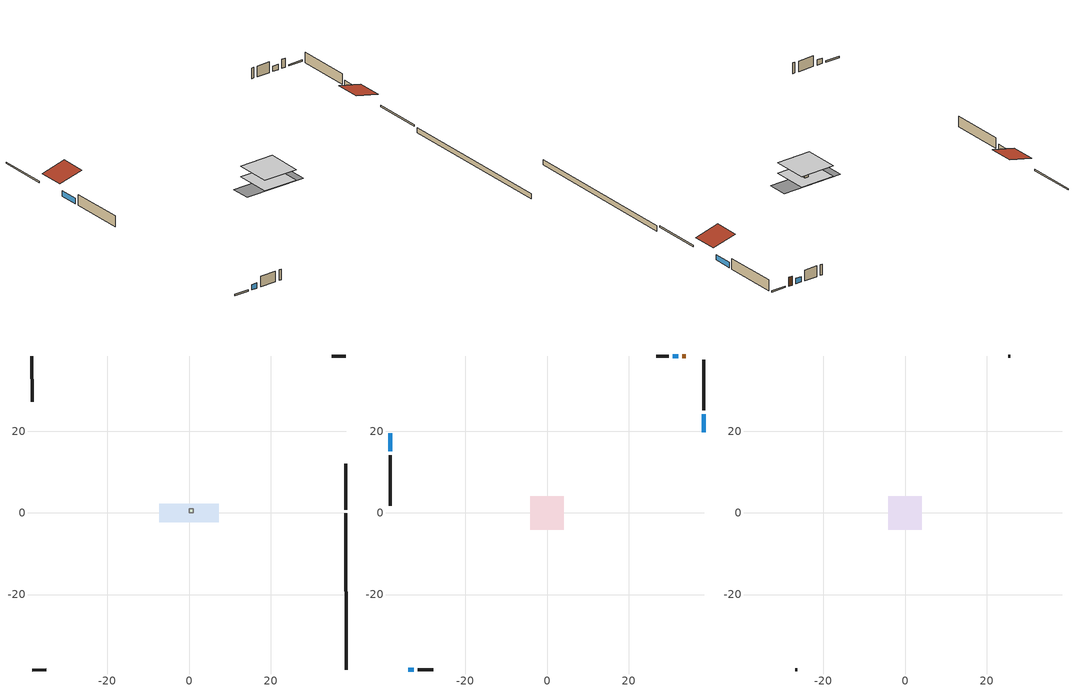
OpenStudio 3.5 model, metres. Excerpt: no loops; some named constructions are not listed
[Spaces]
furnace airloop ret air space
 floor adiabatic (AdiabaticConst): 0,0 0,1 1,1 1,0 z0
 wall adiabatic (AdiabaticConst): 0,0 1,0 1,1 0,1 0,0 z0:1
 ceiling adiabatic (AdiabaticConst): 1,0 1,1 0,1 0,0 z1
crawlspace - unvented 1
 floor foundation (Slab1 construction): -7.32,-2.29 -7.32,2.29 7.32,2.29 7.32,-2.29 z-0.91
 wall outside (RimJoist4 construction): -38.51,-38.51 -34.99,-38.51 z0.3:0.61
 wall outside (RimJoist3 construction): -38.51,38.51 -38.51,27.23 z0.3:0.61
 wall outside (RimJoist2 construction): 38.51,38.51 34.99,38.51 z0.3:0.61
 wall outside (RimJoist1 construction): 38.51,0.82 38.51,12.1 z0.3:0.61
 wall foundation (FoundationWall1 construction): 38.51,-38.51 38.51,-0.11 z-0.91:0.3
living space 1
 floor to crawlspace - unvented 1 (Floor1 construction): -4.09,-4.09 -4.09,4.09 4.09,4.09 4.09,-4.09 z0.3
 wall outside (AdiabaticWallConstruction 1): 34.06,38.51 33.14,38.51 z0.3:2.34
 wall outside (AdiabaticWallConstruction): -34.06,-38.51 -32.69,-38.51 / -38.51,19.51 -38.51,15.12 / 32.22,38.51 30.84,38.51 / 38.51,19.83 38.51,24.22 z0.3:1.52
 wall outside (Wall4 construction): -31.76,-38.51 -27.87,-38.51 z0.3:2.74
 wall outside (Wall3 construction): -38.51,14.19 -38.51,1.75 z0.3:2.74
 wall outside (Wall2 construction): 29.92,38.51 26.79,38.51 z0.3:2.74
 wall outside (Wall1 construction): 38.51,25.15 38.51,37.58 z0.3:2.74
 window (WindowConstruction 3): -34.06,-38.51 -32.69,-38.51 z0.3:1.52
 window (WindowConstruction 2): -38.51,19.5 -38.51,15.12 z0.3:1.52
 window (WindowConstruction 1): 32.22,38.51 30.84,38.51 z0.3:1.52
 window (WindowConstruction): 38.51,19.83 38.51,24.22 z0.3:1.52
 door (Door): 34.06,38.51 33.15,38.51 z0.3:2.34
attic - vented 1
 floor to living space 1 (Floor2 construction Reversed): -4.09,-4.09 -4.09,4.09 4.09,4.09 4.09,-4.09 z2.74
 wall outside (Wall6 construction): -26.94,-38.51 -26.41,-38.51 z0.3:2.74
 wall outside (Wall5 construction): 25.86,38.51 25.33,38.51 z0.3:2.74
 roof outside (Roof2 construction): 38.51,18.9,2.74 32.82,18.9,4.17 32.82,13.03,4.17 38.51,13.03,2.74
 roof outside (Roof1 construction): -38.51,20.43,2.74 -32.82,20.43,4.17 -32.82,26.31,4.17 -38.51,26.31,2.74
[Construction]
Floor2 construction: ceiling stud and cavity, gypsum board
Floor1 construction Reversed: floor covering, osb sheathing 0.75 in., floor stud and cavity
[Material] Roughness=Rough; Thermal Absorptance=0.9
Name | Thickness {m} | Conductivity {W/m-K} | Density {kg/m3} | Specific Heat {J/kg-K} | Solar Absorptance | Visible Absorptance
ceiling stud and cavity | 0.1397 | 0.117589 | 65.682 | 1177.47 | 0.7 | 0.7
floor covering | 0.0127 | 0.0433444 | 54.468 | 1339.84 | 0.6 | 0.6
osb sheathing 0.75 in. | 0.01905 | 0.115458 | 512.64 | 1214.23 | 0.7 | 0.7
floor stud and cavity | 0.1397 | 0.27731 | 92.3553 | 1139.71 | 0.7 | 0.7
gypsum board | 0.0127 | 0.160291 | 801 | 837.4 | 0.6 | 0.6
[Schedule:Day]
interior lighting schedule allday7: 1, 0, 0.0745455, 4, 0, 0.0621212, 5, 0, 0.0683333, 6, 0, 0.111818, 7, 0, 0.186364, 8, 0, 0.236061, 10, 0, 0.254697, 11, 0, 0.242273, 12, 0, 0.229848, 13, 0, 0.223636, 14, 0, 0.217424, 15, 0, 0.229848, 16, 0, 0.254697, 17, 0, 0.310606, 18, 0, 0.403788, 19, 0, 0.534242, 20, 0, 0.652273, 21, 0, 0.683333, 22, 0, 0.490758, 23, 0, 0.248485, 24, 0, 0.111818
interior lighting schedule allday6: 1, 0, 0.0727273, 4, 0, 0.0606061, 5, 0, 0.0666667, 6, 0, 0.109091, 7, 0, 0.181818, 8, 0, 0.230303, 10, 0, 0.248485, 11, 0, 0.236364, 12, 0, 0.224242, 13, 0, 0.218182, 14, 0, 0.212121, 15, 0, 0.224242, 16, 0, 0.248485, 17, 0, 0.30303, 18, 0, 0.393939, 19, 0, 0.521212, 20, 0, 0.636364, 21, 0, 0.666667, 22, 0, 0.478788, 23, 0, 0.242424, 24, 0, 0.109091
interior lighting schedule allday5: 1, 0, 0.0763636, 4, 0, 0.0636364, 5, 0, 0.07, 6, 0, 0.114545, 7, 0, 0.190909, 8, 0, 0.241818, 10, 0, 0.260909, 11, 0, 0.248182, 12, 0, 0.235455, 13, 0, 0.229091, 14, 0, 0.222727, 15, 0, 0.235455, 16, 0, 0.260909, 17, 0, 0.318182, 18, 0, 0.413636, 19, 0, 0.547273, 20, 0, 0.668182, 21, 0, 0.7, 22, 0, 0.502727, 23, 0, 0.254545, 24, 0, 0.114545
interior lighting schedule allday4: 1, 0, 0.0845455, 4, 0, 0.0704545, 5, 0, 0.0775, 6, 0, 0.126818, 7, 0, 0.211364, 8, 0, 0.267727, 10, 0, 0.288864, 11, 0, 0.274773, 12, 0, 0.260682, 13, 0, 0.253636, 14, 0, 0.246591, 15, 0, 0.260682, 16, 0, 0.288864, 17, 0, 0.352273, 18, 0, 0.457955, 19, 0, 0.605909, 20, 0, 0.739773, 21, 0, 0.775, 22, 0, 0.556591, 23, 0, 0.281818, 24, 0, 0.126818
interior lighting schedule allday3: 1, 0, 0.0927273, 4, 0, 0.0772727, 5, 0, 0.085, 6, 0, 0.139091, 7, 0, 0.231818, 8, 0, 0.293636, 10, 0, 0.316818, 11, 0, 0.301364, 12, 0, 0.285909, 13, 0, 0.278182, 14, 0, 0.270455, 15, 0, 0.285909, 16, 0, 0.316818, 17, 0, 0.386364, 18, 0, 0.502273, 19, 0, 0.664545, 20, 0, 0.811364, 21, 0, 0.85, 22, 0, 0.610455, 23, 0, 0.309091, 24, 0, 0.139091
interior lighting schedule allday2: 1, 0, 0.100909, 4, 0, 0.0840909, 5, 0, 0.0925, 6, 0, 0.151364, 7, 0, 0.252273, 8, 0, 0.319545, 10, 0, 0.344773, 11, 0, 0.327955, 12, 0, 0.311136, 13, 0, 0.302727, 14, 0, 0.294318, 15, 0, 0.311136, 16, 0, 0.344773, 17, 0, 0.420455, 18, 0, 0.546591, 19, 0, 0.723182, 20, 0, 0.882955, 21, 0, 0.925, 22, 0, 0.664318, 23, 0, 0.336364, 24, 0, 0.151364
interior lighting schedule allday1: 1, 0, 0.108182, 4, 0, 0.0901515, 5, 0, 0.0991667, 6, 0, 0.162273, 7, 0, 0.270455, 8, 0, 0.342576, 10, 0, 0.369621, 11, 0, 0.351591, 12, 0, 0.333561, 13, 0, 0.324545, 14, 0, 0.31553, 15, 0, 0.333561, 16, 0, 0.369621, 17, 0, 0.450758, 18, 0, 0.585985, 19, 0, 0.775303, 20, 0, 0.946591, 21, 0, 0.991667, 22, 0, 0.712197, 23, 0, 0.360606, 24, 0, 0.162273
occupants schedule allday1: 7, 0, 1, 8, 0, 0.868852, 9, 0, 0.409836, 16, 0, 0.245902, 17, 0, 0.295082, 18, 0, 0.540984, 21, 0, 0.885246, 24, 0, 1
